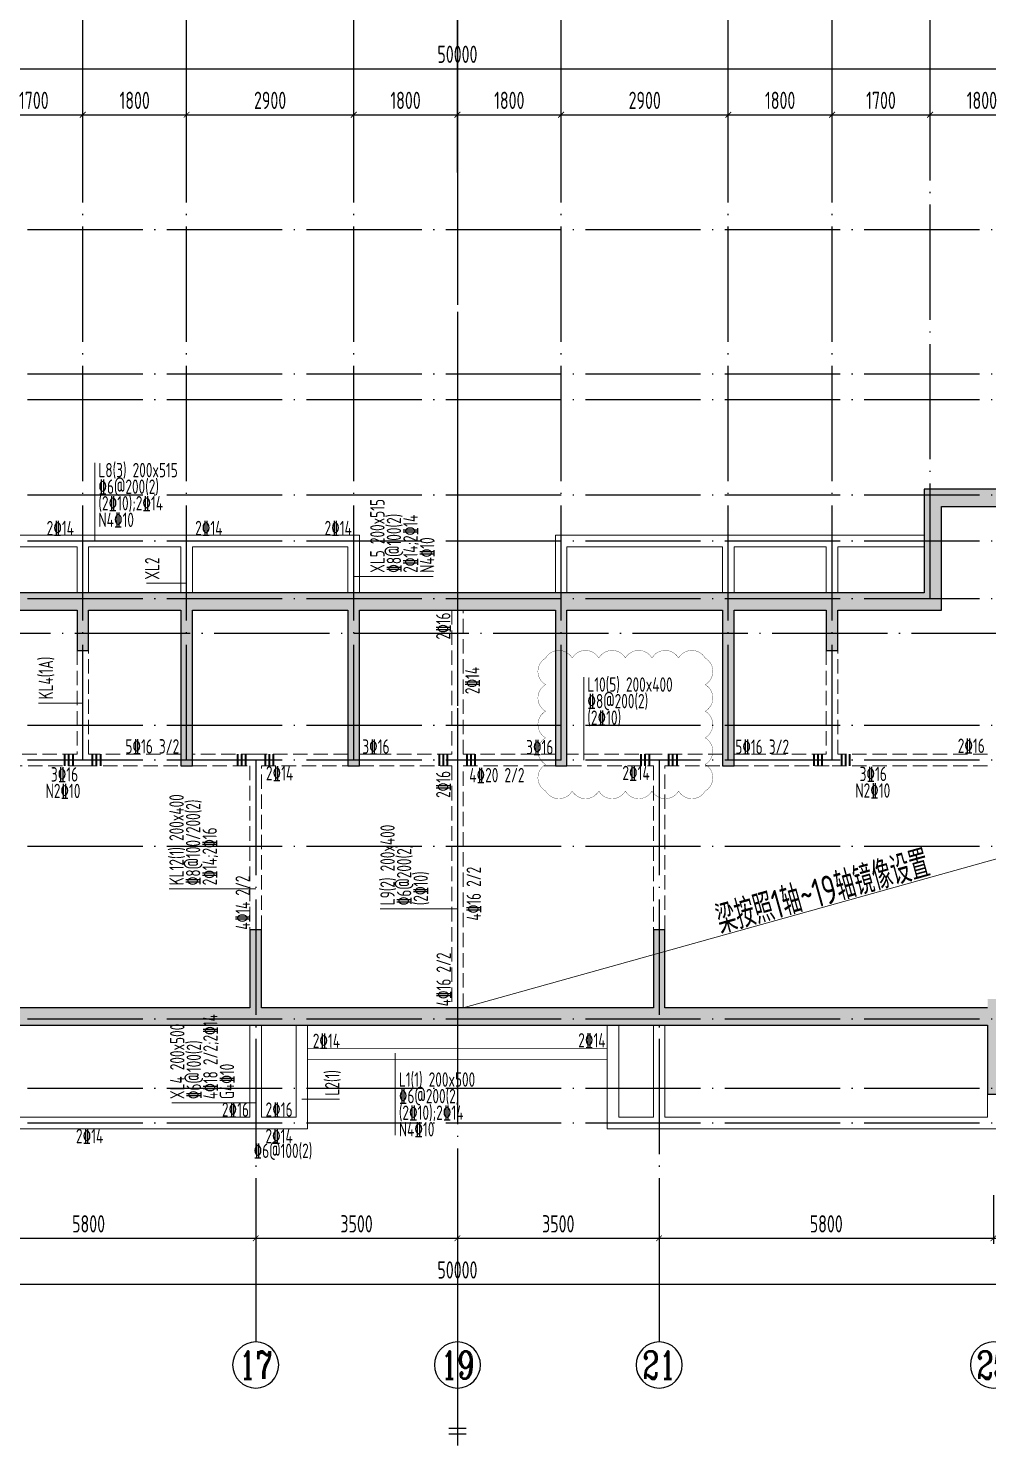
# Model space of a CAD drawing. Extents: x -668857 to 143095, y -247466 to 228182.
# Drawn here: x -80178 to -63533, y 188096 to 212696 of the extents above; entities that cross this region are included whole.
import ezdxf
from ezdxf.enums import TextEntityAlignment as Align

# ---------------------------------------------------------------- set-up
doc = ezdxf.new("R2010")
doc.units = 0
doc.header["$LTSCALE"] = 1000
for name, pattern in [('CENTER', [8, 5, -1, 1, -1]), ('DASH', [0.35, 0.25, -0.1]), ('DOTE', [2.42, 2, -0.2, 0.02, -0.2])]:
    doc.linetypes.add(name, pattern=pattern)
doc.layers.get('0').update_dxf_attribs({"linetype": 'CONTINUOUS'})
doc.layers.get('DEFPOINTS').update_dxf_attribs({"linetype": 'CONTINUOUS'})
for name, color, linetype in [('A-AXIS', 1, 'CONTINUOUS'), ('A-DOTE', 10, 'DOTE'), ('AXIS_NUM', 7, 'CONTINUOUS'), ('S-L主梁线', 4, 'DASH'), ('S-L梁编号', 6, 'CONTINUOUS'), ('S-L梁配筋', 7, 'CONTINUOUS'), ('S-Q墙填充', 252, 'CONTINUOUS'), ('S-Q墙实线', 6, 'CONTINUOUS'), ('S-Y一般标注', 3, 'CONTINUOUS'), ('THIN', 7, 'CONTINUOUS')]:
    doc.layers.add(name, color=color, linetype=linetype)
doc.layers.add('审图修改', color=2, linetype='CONTINUOUS', plot=False)
doc.layers.add('梁附加箍筋', color=1, linetype='CONTINUOUS', lineweight=35)
doc.styles.add('TSSD_Axis', font='complex.shx', dxfattribs={"width": 0.7, "bigfont": 'hztxt.shx'})
doc.styles.add('TSSD_DIMENSION', font='Tssdeng.shx', dxfattribs={"width": 0.7, "bigfont": 'tssdchn.shx'})
doc.styles.add('TSSD_REIN', font='tssdeng.shx', dxfattribs={"width": 0.7, "height": 300, "bigfont": 'tssdchn.shx'})
doc.dimstyles.new('TSSD_100_100', dxfattribs={"dimtxt": 300, "dimasz": 100, "dimexe": 100, "dimexo": 250, "dimgap": 100, "dimtad": 1, "dimdec": 0, "dimzin": 0, "dimdsep": 46, "dimtxsty": 'TSSD_DIMENSION', "dimblk": 'ARCHTICK', "dimcen": 0, "dimdle": 100, "dimclrt": 7, "dimadec": 0, "dimazin": 0, "dimtfac": 1, "dimtdec": 0, "dimtix": 1, "dimtmove": 2, "dimatfit": 3, "dimldrblk": 'ARCHTICK', "dimfxl": 0, "dimtolj": 1, "dimtzin": 0, "dimarcsym": 0})

# ---------------------------------------------------------------- blocks, each defined once
blk = doc.blocks.new('_ArchTick')
at = {"color": 0, "linetype": 'ByBlock', "const_width": 0.15}
blk.add_lwpolyline([(-0.5, -0.5), (0.5, 0.5)], dxfattribs=at)
blk = doc.blocks.new('*D224')
at = {"layer": 'DEFPOINTS', "color": 0}
for p in [(23100, 22100), (21400, 21100), (23100, 21100)]:
    blk.add_point(p, dxfattribs=at)
at = {"layer": 'S-Y一般标注', "color": 0, "lineweight": -2}
for p, q in [((21400, 21350), (21400, 22200)), ((23100, 21350), (23100, 22200)), ((21300, 22100), (23200, 22100))]:
    blk.add_line(p, q, dxfattribs=at)
at = {"layer": 'S-Y一般标注', "color": 0, "lineweight": -2, "xscale": 100, "yscale": 100, "zscale": 100, "rotation": 180}
blk.add_blockref('_ArchTick', (21400, 22100), dxfattribs=at)
at = {"layer": 'S-Y一般标注', "color": 0, "lineweight": -2, "xscale": 100, "yscale": 100, "zscale": 100}
blk.add_blockref('_ArchTick', (23100, 22100), dxfattribs=at)
at = {"layer": 'S-Y一般标注', "color": 7, "insert": (22250, 22350), "char_height": 300, "attachment_point": 5, "style": 'TSSD_DIMENSION'}
blk.add_mtext('\\A1;1700', dxfattribs=at)
blk = doc.blocks.new('*D225')
at = {"layer": 'DEFPOINTS', "color": 0}
for p in [(24900, 22100), (23100, 21100), (24900, 21100)]:
    blk.add_point(p, dxfattribs=at)
at = {"layer": 'S-Y一般标注', "color": 0, "lineweight": -2}
for p, q in [((23100, 21350), (23100, 22200)), ((24900, 21350), (24900, 22200)), ((23000, 22100), (25000, 22100))]:
    blk.add_line(p, q, dxfattribs=at)
at = {"layer": 'S-Y一般标注', "color": 0, "lineweight": -2, "xscale": 100, "yscale": 100, "zscale": 100, "rotation": 180}
blk.add_blockref('_ArchTick', (23100, 22100), dxfattribs=at)
at = {"layer": 'S-Y一般标注', "color": 0, "lineweight": -2, "xscale": 100, "yscale": 100, "zscale": 100}
blk.add_blockref('_ArchTick', (24900, 22100), dxfattribs=at)
at = {"layer": 'S-Y一般标注', "color": 7, "insert": (24000, 22350), "char_height": 300, "attachment_point": 5, "style": 'TSSD_DIMENSION'}
blk.add_mtext('\\A1;1800', dxfattribs=at)
blk = doc.blocks.new('*D226')
at = {"layer": 'DEFPOINTS', "color": 0}
for p in [(27800, 22100), (24900, 21100), (27800, 21100)]:
    blk.add_point(p, dxfattribs=at)
at = {"layer": 'S-Y一般标注', "color": 0, "lineweight": -2}
for p, q in [((24900, 21350), (24900, 22200)), ((27800, 21350), (27800, 22200)), ((24800, 22100), (27900, 22100))]:
    blk.add_line(p, q, dxfattribs=at)
at = {"layer": 'S-Y一般标注', "color": 0, "lineweight": -2, "xscale": 100, "yscale": 100, "zscale": 100, "rotation": 180}
blk.add_blockref('_ArchTick', (24900, 22100), dxfattribs=at)
at = {"layer": 'S-Y一般标注', "color": 0, "lineweight": -2, "xscale": 100, "yscale": 100, "zscale": 100}
blk.add_blockref('_ArchTick', (27800, 22100), dxfattribs=at)
at = {"layer": 'S-Y一般标注', "color": 7, "insert": (26350, 22350), "char_height": 300, "attachment_point": 5, "style": 'TSSD_DIMENSION'}
blk.add_mtext('\\A1;2900', dxfattribs=at)
blk = doc.blocks.new('*D227')
at = {"layer": 'DEFPOINTS', "color": 0}
for p in [(29600, 22100), (27800, 21100), (29600, 21100)]:
    blk.add_point(p, dxfattribs=at)
at = {"layer": 'S-Y一般标注', "color": 0, "lineweight": -2}
for p, q in [((27800, 21350), (27800, 22200)), ((29600, 21350), (29600, 22200)), ((27700, 22100), (29700, 22100))]:
    blk.add_line(p, q, dxfattribs=at)
at = {"layer": 'S-Y一般标注', "color": 0, "lineweight": -2, "xscale": 100, "yscale": 100, "zscale": 100, "rotation": 180}
blk.add_blockref('_ArchTick', (27800, 22100), dxfattribs=at)
at = {"layer": 'S-Y一般标注', "color": 0, "lineweight": -2, "xscale": 100, "yscale": 100, "zscale": 100}
blk.add_blockref('_ArchTick', (29600, 22100), dxfattribs=at)
at = {"layer": 'S-Y一般标注', "color": 7, "insert": (28700, 22350), "char_height": 300, "attachment_point": 5, "style": 'TSSD_DIMENSION'}
blk.add_mtext('\\A1;1800', dxfattribs=at)
blk = doc.blocks.new('*D228')
at = {"layer": 'DEFPOINTS', "color": 0}
for p in [(31400, 22100), (29600, 21100), (31400, 21100)]:
    blk.add_point(p, dxfattribs=at)
at = {"layer": 'S-Y一般标注', "color": 0, "lineweight": -2}
for p, q in [((29600, 21350), (29600, 22200)), ((31400, 21350), (31400, 22200)), ((29500, 22100), (31500, 22100))]:
    blk.add_line(p, q, dxfattribs=at)
at = {"layer": 'S-Y一般标注', "color": 0, "lineweight": -2, "xscale": 100, "yscale": 100, "zscale": 100, "rotation": 180}
blk.add_blockref('_ArchTick', (29600, 22100), dxfattribs=at)
at = {"layer": 'S-Y一般标注', "color": 0, "lineweight": -2, "xscale": 100, "yscale": 100, "zscale": 100}
blk.add_blockref('_ArchTick', (31400, 22100), dxfattribs=at)
at = {"layer": 'S-Y一般标注', "color": 7, "insert": (30500, 22350), "char_height": 300, "attachment_point": 5, "style": 'TSSD_DIMENSION'}
blk.add_mtext('\\A1;1800', dxfattribs=at)
blk = doc.blocks.new('*D229')
at = {"layer": 'DEFPOINTS', "color": 0}
for p in [(34300, 22100), (31400, 21100), (34300, 21100)]:
    blk.add_point(p, dxfattribs=at)
at = {"layer": 'S-Y一般标注', "color": 0, "lineweight": -2}
for p, q in [((31400, 21350), (31400, 22200)), ((34300, 21350), (34300, 22200)), ((31300, 22100), (34400, 22100))]:
    blk.add_line(p, q, dxfattribs=at)
at = {"layer": 'S-Y一般标注', "color": 0, "lineweight": -2, "xscale": 100, "yscale": 100, "zscale": 100, "rotation": 180}
blk.add_blockref('_ArchTick', (31400, 22100), dxfattribs=at)
at = {"layer": 'S-Y一般标注', "color": 0, "lineweight": -2, "xscale": 100, "yscale": 100, "zscale": 100}
blk.add_blockref('_ArchTick', (34300, 22100), dxfattribs=at)
at = {"layer": 'S-Y一般标注', "color": 7, "insert": (32850, 22350), "char_height": 300, "attachment_point": 5, "style": 'TSSD_DIMENSION'}
blk.add_mtext('\\A1;2900', dxfattribs=at)
blk = doc.blocks.new('*D230')
at = {"layer": 'DEFPOINTS', "color": 0}
for p in [(36100, 22100), (34300, 21100), (36100, 21100)]:
    blk.add_point(p, dxfattribs=at)
at = {"layer": 'S-Y一般标注', "color": 0, "lineweight": -2}
for p, q in [((34300, 21350), (34300, 22200)), ((36100, 21350), (36100, 22200)), ((34200, 22100), (36200, 22100))]:
    blk.add_line(p, q, dxfattribs=at)
at = {"layer": 'S-Y一般标注', "color": 0, "lineweight": -2, "xscale": 100, "yscale": 100, "zscale": 100, "rotation": 180}
blk.add_blockref('_ArchTick', (34300, 22100), dxfattribs=at)
at = {"layer": 'S-Y一般标注', "color": 0, "lineweight": -2, "xscale": 100, "yscale": 100, "zscale": 100}
blk.add_blockref('_ArchTick', (36100, 22100), dxfattribs=at)
at = {"layer": 'S-Y一般标注', "color": 7, "insert": (35200, 22350), "char_height": 300, "attachment_point": 5, "style": 'TSSD_DIMENSION'}
blk.add_mtext('\\A1;1800', dxfattribs=at)
blk = doc.blocks.new('*D231')
at = {"layer": 'DEFPOINTS', "color": 0}
for p in [(37800, 22100), (36100, 21100), (37800, 21100)]:
    blk.add_point(p, dxfattribs=at)
at = {"layer": 'S-Y一般标注', "color": 0, "lineweight": -2}
for p, q in [((36100, 21350), (36100, 22200)), ((37800, 21350), (37800, 22200)), ((36000, 22100), (37900, 22100))]:
    blk.add_line(p, q, dxfattribs=at)
at = {"layer": 'S-Y一般标注', "color": 0, "lineweight": -2, "xscale": 100, "yscale": 100, "zscale": 100, "rotation": 180}
blk.add_blockref('_ArchTick', (36100, 22100), dxfattribs=at)
at = {"layer": 'S-Y一般标注', "color": 0, "lineweight": -2, "xscale": 100, "yscale": 100, "zscale": 100}
blk.add_blockref('_ArchTick', (37800, 22100), dxfattribs=at)
at = {"layer": 'S-Y一般标注', "color": 7, "insert": (36950, 22350), "char_height": 300, "attachment_point": 5, "style": 'TSSD_DIMENSION'}
blk.add_mtext('\\A1;1700', dxfattribs=at)
blk = doc.blocks.new('*D239')
at = {"layer": 'DEFPOINTS', "color": 0}
for p in [(54600, 22900), (4600, 21100), (54600, 21100)]:
    blk.add_point(p, dxfattribs=at)
at = {"layer": 'S-Y一般标注', "color": 0, "lineweight": -2}
for p, q in [((4500, 22900), (54700, 22900)), ((4600, 21350), (4600, 23000)), ((54600, 21350), (54600, 23000))]:
    blk.add_line(p, q, dxfattribs=at)
at = {"layer": 'S-Y一般标注', "color": 0, "lineweight": -2, "xscale": 100, "yscale": 100, "zscale": 100, "rotation": 180}
blk.add_blockref('_ArchTick', (4600, 22900), dxfattribs=at)
at = {"layer": 'S-Y一般标注', "color": 0, "lineweight": -2, "xscale": 100, "yscale": 100, "zscale": 100}
blk.add_blockref('_ArchTick', (54600, 22900), dxfattribs=at)
at = {"layer": 'S-Y一般标注', "color": 7, "insert": (29600, 23150), "char_height": 300, "attachment_point": 5, "style": 'TSSD_DIMENSION'}
blk.add_mtext('\\A1;50000', dxfattribs=at)
blk = doc.blocks.new('*D254')
at = {"layer": 'DEFPOINTS', "color": 0}
for p in [(39600, 22100), (37800, 21100), (39600, 21100)]:
    blk.add_point(p, dxfattribs=at)
at = {"layer": 'S-Y一般标注', "color": 0, "lineweight": -2}
for p, q in [((37800, 21350), (37800, 22200)), ((39600, 21350), (39600, 22200)), ((37700, 22100), (39700, 22100))]:
    blk.add_line(p, q, dxfattribs=at)
at = {"layer": 'S-Y一般标注', "color": 0, "lineweight": -2, "xscale": 100, "yscale": 100, "zscale": 100, "rotation": 180}
blk.add_blockref('_ArchTick', (37800, 22100), dxfattribs=at)
at = {"layer": 'S-Y一般标注', "color": 0, "lineweight": -2, "xscale": 100, "yscale": 100, "zscale": 100}
blk.add_blockref('_ArchTick', (39600, 22100), dxfattribs=at)
at = {"layer": 'S-Y一般标注', "color": 7, "insert": (38700, 22350), "char_height": 300, "attachment_point": 5, "style": 'TSSD_DIMENSION'}
blk.add_mtext('\\A1;1800', dxfattribs=at)
blk = doc.blocks.new('*D258')
at = {"layer": 'DEFPOINTS', "color": 0}
for p in [(20300, 3600), (26100, 3600), (26100, 2600)]:
    blk.add_point(p, dxfattribs=at)
at = {"layer": 'S-Y一般标注', "color": 0, "lineweight": -2}
for p, q in [((20300, 3350), (20300, 2500)), ((26100, 3350), (26100, 2500)), ((20200, 2600), (26200, 2600))]:
    blk.add_line(p, q, dxfattribs=at)
at = {"layer": 'S-Y一般标注', "color": 0, "lineweight": -2, "xscale": 100, "yscale": 100, "zscale": 100, "rotation": 180}
blk.add_blockref('_ArchTick', (20300, 2600), dxfattribs=at)
at = {"layer": 'S-Y一般标注', "color": 0, "lineweight": -2, "xscale": 100, "yscale": 100, "zscale": 100}
blk.add_blockref('_ArchTick', (26100, 2600), dxfattribs=at)
at = {"layer": 'S-Y一般标注', "color": 7, "insert": (23200, 2850), "char_height": 300, "attachment_point": 5, "style": 'TSSD_DIMENSION'}
blk.add_mtext('\\A1;5800', dxfattribs=at)
blk = doc.blocks.new('ts_axno')
at = {"color": 0, "linetype": 'ByBlock', "lineweight": -2}
blk.add_circle((0, 0), 0.5, dxfattribs=at)
at = {"color": 0, "linetype": 'ByBlock', "lineweight": -2, "style": 'TSSD_Axis', "width": 0.7}
blk.add_attdef('A', text='', height=0.6, dxfattribs=at).set_placement((0, 0), align=Align.MIDDLE_CENTER)
blk = doc.blocks.new('*D259')
at = {"layer": 'DEFPOINTS', "color": 0}
for p in [(26100, 3600), (29600, 3600), (29600, 2600)]:
    blk.add_point(p, dxfattribs=at)
at = {"layer": 'S-Y一般标注', "color": 0, "lineweight": -2}
for p, q in [((26100, 3350), (26100, 2500)), ((29600, 3350), (29600, 2500)), ((26000, 2600), (29700, 2600))]:
    blk.add_line(p, q, dxfattribs=at)
at = {"layer": 'S-Y一般标注', "color": 0, "lineweight": -2, "xscale": 100, "yscale": 100, "zscale": 100, "rotation": 180}
blk.add_blockref('_ArchTick', (26100, 2600), dxfattribs=at)
at = {"layer": 'S-Y一般标注', "color": 0, "lineweight": -2, "xscale": 100, "yscale": 100, "zscale": 100}
blk.add_blockref('_ArchTick', (29600, 2600), dxfattribs=at)
at = {"layer": 'S-Y一般标注', "color": 7, "insert": (27850, 2850), "char_height": 300, "attachment_point": 5, "style": 'TSSD_DIMENSION'}
blk.add_mtext('\\A1;3500', dxfattribs=at)
blk = doc.blocks.new('*D260')
at = {"layer": 'DEFPOINTS', "color": 0}
for p in [(33100, 3600), (38900, 3600), (38900, 2600)]:
    blk.add_point(p, dxfattribs=at)
at = {"layer": 'S-Y一般标注', "color": 0, "lineweight": -2}
for p, q in [((33100, 3350), (33100, 2500)), ((38900, 3350), (38900, 2500)), ((33000, 2600), (39000, 2600))]:
    blk.add_line(p, q, dxfattribs=at)
at = {"layer": 'S-Y一般标注', "color": 0, "lineweight": -2, "xscale": 100, "yscale": 100, "zscale": 100, "rotation": 180}
blk.add_blockref('_ArchTick', (33100, 2600), dxfattribs=at)
at = {"layer": 'S-Y一般标注', "color": 0, "lineweight": -2, "xscale": 100, "yscale": 100, "zscale": 100}
blk.add_blockref('_ArchTick', (38900, 2600), dxfattribs=at)
at = {"layer": 'S-Y一般标注', "color": 7, "insert": (36000, 2850), "char_height": 300, "attachment_point": 5, "style": 'TSSD_DIMENSION'}
blk.add_mtext('\\A1;5800', dxfattribs=at)
blk = doc.blocks.new('*D264')
at = {"layer": 'DEFPOINTS', "color": 0}
for p in [(4600, 3600), (54600, 3600), (54600, 1800)]:
    blk.add_point(p, dxfattribs=at)
at = {"layer": 'S-Y一般标注', "color": 0, "lineweight": -2}
for p, q in [((4600, 3350), (4600, 1700)), ((54600, 3350), (54600, 1700)), ((4500, 1800), (54700, 1800))]:
    blk.add_line(p, q, dxfattribs=at)
at = {"layer": 'S-Y一般标注', "color": 0, "lineweight": -2, "xscale": 100, "yscale": 100, "zscale": 100, "rotation": 180}
blk.add_blockref('_ArchTick', (4600, 1800), dxfattribs=at)
at = {"layer": 'S-Y一般标注', "color": 0, "lineweight": -2, "xscale": 100, "yscale": 100, "zscale": 100}
blk.add_blockref('_ArchTick', (54600, 1800), dxfattribs=at)
at = {"layer": 'S-Y一般标注', "color": 7, "insert": (29600, 2050), "char_height": 300, "attachment_point": 5, "style": 'TSSD_DIMENSION'}
blk.add_mtext('\\A1;50000', dxfattribs=at)
blk = doc.blocks.new('*D267')
at = {"layer": 'DEFPOINTS', "color": 0}
for p in [(29600, 3600), (33100, 3600), (33100, 2600)]:
    blk.add_point(p, dxfattribs=at)
at = {"layer": 'S-Y一般标注', "color": 0, "lineweight": -2}
for p, q in [((29600, 3350), (29600, 2500)), ((33100, 3350), (33100, 2500)), ((29500, 2600), (33200, 2600))]:
    blk.add_line(p, q, dxfattribs=at)
at = {"layer": 'S-Y一般标注', "color": 0, "lineweight": -2, "xscale": 100, "yscale": 100, "zscale": 100, "rotation": 180}
blk.add_blockref('_ArchTick', (29600, 2600), dxfattribs=at)
at = {"layer": 'S-Y一般标注', "color": 0, "lineweight": -2, "xscale": 100, "yscale": 100, "zscale": 100}
blk.add_blockref('_ArchTick', (33100, 2600), dxfattribs=at)
at = {"layer": 'S-Y一般标注', "color": 7, "insert": (31350, 2850), "char_height": 300, "attachment_point": 5, "style": 'TSSD_DIMENSION'}
blk.add_mtext('\\A1;3500', dxfattribs=at)
blk = doc.blocks.new('20210807.15313460')
at = {"layer": 'S-Q墙填充', "ltscale": 0.5}
h = blk.add_hatch(dxfattribs=at)
h.set_pattern_fill('ARMORED', color=252, scale=30, style=0)
h.set_pattern_definition([(50, (11951.9, 28771.39), (215.17805, -18.82564), [22.5, -247.5]), (355, (11951.9, 28771.4), (-41.6254, 225.65764), [18, -198]), (100.4514, (11969.82, 28769.82), (173.5528, 206.83186), [19.12206, -210.34263]), (46.1842, (11951.9, 28831.4), (320.1723, -49.6557), [33.75, -371.25]), (96.6356, (11978.57, 28827.25), (280.3988, 292.2354), [28.6831, -315.5139]), (351.1842, (11951.9, 28831.4), (280.3986, 292.2356), [27, -297]), (21, (11981.9, 28816.39), (179.07212, -120.78567), [22.5, -247.5]), (326, (11981.9, 28816.4), (72.9946, 217.545), [18, -198]), (71.4514, (11996.82, 28806.32), (252.0668, 96.75915), [19.12206, -210.34263]), (37.5, (11951.89, 28771.39), (3.647957, 99.868156), [0, -195.6, 0, -201, 0, -198.75]), (7.5, (11951.89, 28771.39), (78.92086, 118.32351), [0, -114.6, 0, -191.1, 0, -75.75]), (327.5, (11884.99, 28771.39), (160.14673, -6.76646), [0, -75, 0, -234, 0, -310.5]), (317.5, (11855, 28771.39), (174.95585, 30.0315), [0, -97.5, 0, -155.4, 0, -220.5]), (45, (11951.9, 28771.39), (-106.06602, 106.06602), [])])
h.paths.add_polyline_path([(111116, 66140), (109616, 66140), (109216, 66140), (106316, 66140), (105866, 66140), (104966, 66140), (104516, 66140), (102916, 66140), (102916, 67040), (102916, 67940), (102366, 67940), (100716, 67940), (100116, 67942), (100115, 68190), (96916, 68190), (96916, 67940), (96316, 67940), (94716, 67940), (94116, 67940), (94116, 67040), (94116, 66140), (81316, 66140), (80866, 66140), (79966, 66140), (79516, 66140), (77916, 66140), (77916, 67040), (77916, 67940), (77366, 67940), (75715, 67940), (75116, 67940), (75116, 68190), (71916, 68190), (71916, 67940), (71316, 67940), (69716, 67940), (69116, 67940), (69116, 67040), (69116, 66140), (60916, 66140), (60916, 63240), (60916, 60640), (60916, 58640), (63616, 58640), (70116, 58639), (70116, 57440), (71166, 57440), (73516, 57440), (75866, 57440), (76916, 57440), (76916, 58640), (82516, 58640), (83416, 58640), (86016, 58640), (88616, 58640), (89516, 58640), (95216, 58640), (95216, 57440), (96166, 57440), (98516, 57440), (100866, 57440), (101816, 57440), (101816, 58640), (107516, 58640), (108416, 58640), (111116, 58640)])
h.paths.add_polyline_path([(64616, 58940), (64616, 60290), (64416, 60290), (64416, 58940), (63616, 58940), (61216, 58940), (61216, 60640), (61216, 63140), (61816, 63140), (61816, 63340), (61216, 63340), (61216, 65840), (61516, 65840), (62416, 65840), (62716, 65840), (62716, 65290), (62916, 65290), (62916, 65840), (65616, 65840), (65616, 63140), (65816, 63140), (65816, 65840), (66166, 65840), (67066, 65840), (67416, 65840), (67416, 65140), (67616, 65140), (67616, 65840), (69416, 65840), (69416, 67040), (69416, 67640), (69716, 67640), (71316, 67640), (72016, 67640), (72016, 66540), (72216, 66540), (72216, 67840), (72216, 67890), (74816, 67890), (74816, 67840), (74816, 66540), (75016, 66540), (75016, 67640), (75715, 67640), (77366, 67640), (77616, 67640), (77616, 67040), (77616, 65840), (79416, 65840), (79416, 65140), (79616, 65140), (79616, 65840), (79966, 65840), (80866, 65840), (81216, 65840), (81216, 63140), (81416, 63140), (81416, 65840), (84116, 65840), (84116, 63140), (84316, 63140), (84316, 65840), (84616, 65840), (85616, 65840), (85916, 65840), (85916, 65840), (86116, 65840), (86116, 65840), (86416, 65840), (87416, 65840), (87716, 65840), (87716, 63139), (87916, 63139), (87916, 65840), (90616, 65840), (90616, 63140), (90816, 63140), (90816, 65840), (91166, 65840), (92066, 65840), (92416, 65840), (92416, 65140), (92616, 65140), (92616, 65840), (94416, 65840), (94416, 67040), (94416, 67640), (94716, 67640), (96316, 67640), (97016, 67640), (97016, 66540), (97216, 66540), (97216, 67890), (99816, 67890), (99816, 66540), (100016, 66540), (100016, 67640), (100716, 67640), (102366, 67640), (102616, 67640), (102616, 67040), (102616, 65840), (104416, 65840), (104416, 65140), (104616, 65140), (104616, 65840), (104966, 65840), (105866, 65840), (106216, 65840), (106216, 63140), (106416, 63140), (106416, 65840), (109116, 65840), (109116, 65290), (109316, 65290), (109316, 65840), (109616, 65840), (110516, 65840), (110816, 65840), (110816, 63340), (110216, 63340), (110216, 63140), (110816, 63140), (110816, 60640), (110816, 58940), (108416, 58940), (107616, 58940), (107616, 60290), (107416, 60290), (107416, 58940), (101816, 58940), (101816, 59090), (101516, 59090), (101516, 58740), (101516, 57740), (100866, 57740), (98516, 57740), (96166, 57740), (95516, 57740), (95516, 58740), (95516, 59090), (95216, 59090), (95216, 58940), (89616, 58940), (89616, 60290), (89416, 60290), (89416, 58940), (88616, 58940), (86016, 58940), (83416, 58940), (82616, 58940), (82616, 60290), (82416, 60290), (82416, 58940), (76916, 58939), (76916, 59090), (76616, 59090), (76616, 58739), (76616, 57740), (75866, 57740), (73516, 57740), (71166, 57740), (70416, 57740), (70416, 58739), (70416, 59090), (70116, 59090), (70116, 58939)], flags=16)
at = {"layer": 'S-L主梁线', "linetype": 'ByBlock', "lineweight": 18}
for p, q in [((79516, 67140), (77916, 67140)), ((77916, 66940), (79416, 66940)), ((79416, 66940), (79416, 66140)), ((81316, 67140), (79516, 67140)), ((79616, 66940), (81216, 66940)), ((79616, 66140), (79616, 66940)), ((81216, 66940), (81216, 66140)), ((84316, 67140), (81316, 67140)), ((81416, 66940), (84116, 66940)), ((81416, 66140), (81416, 66940)), ((84116, 66940), (84116, 66140)), ((84316, 66140), (84316, 67140)), ((87716, 67140), (87716, 66140)), ((90716, 67140), (87716, 67140)), ((87916, 66940), (90616, 66940)), ((87916, 66140), (87916, 66940)), ((90616, 66940), (90616, 66140)), ((92516, 67140), (90716, 67140)), ((90816, 66940), (92416, 66940)), ((90816, 66140), (90816, 66940)), ((92416, 66940), (92416, 66140)), ((94116, 67140), (92516, 67140)), ((92616, 66940), (94116, 66940)), ((92616, 66140), (92616, 66940)), ((82416, 58640), (82416, 57040)), ((82616, 57040), (82616, 58640)), ((83216, 58640), (83216, 57040)), ((83416, 56840), (83416, 58640)), ((88616, 58640), (88616, 56840)), ((88816, 57040), (88816, 58640)), ((89416, 58640), (89416, 57040)), ((89616, 57040), (89616, 58640)), ((83416, 58235), (88616, 58240)), ((83416, 58035), (88616, 58040)), ((95216, 57440), (95216, 57040)), ((76616, 56840), (82516, 56840)), ((82416, 57040), (76916, 57040)), ((82516, 56840), (83416, 56840)), ((83216, 57040), (82616, 57040)), ((88616, 56840), (89516, 56840)), ((89416, 57040), (88816, 57040)), ((89516, 56840), (95516, 56840)), ((95216, 57040), (89616, 57040))]:
    blk.add_line(p, q, dxfattribs=at)
at = {"layer": 'S-L主梁线', "linetype": 'DASH', "lineweight": 18}
for p, q in [((85916, 65840), (85916, 63340)), ((86116, 63340), (86116, 65840)), ((79416, 65140), (79416, 63340)), ((79616, 63340), (79616, 65140)), ((92416, 65140), (92416, 63340)), ((92616, 63340), (92616, 65140)), ((79416, 63340), (76816, 63340)), ((81216, 63340), (79616, 63340)), ((82516, 63340), (81416, 63340)), ((84116, 63340), (82516, 63340)), ((85916, 63340), (84316, 63340)), ((87716, 63340), (86116, 63340)), ((89516, 63340), (87916, 63340)), ((90616, 63340), (89516, 63340)), ((92416, 63340), (90816, 63340)), ((95216, 63340), (92616, 63340)), ((76816, 63140), (79516, 63140)), ((79516, 63140), (81216, 63140)), ((81416, 63140), (82416, 63140)), ((82416, 63140), (82416, 60290)), ((82616, 63140), (84116, 63140)), ((82616, 60290), (82616, 63140)), ((84316, 63140), (85916, 63140)), ((85916, 63140), (85916, 58940)), ((86116, 63140), (87716, 63140)), ((86116, 58940), (86116, 63140)), ((87916, 63140), (89416, 63140)), ((89416, 63140), (89416, 60290)), ((89616, 63140), (90616, 63140)), ((89616, 60290), (89616, 63140)), ((90816, 63140), (92516, 63140)), ((92516, 63140), (95216, 63140))]:
    blk.add_line(p, q, dxfattribs=at)
at = {"layer": 'S-Q墙实线'}
for points in [[(96916, 67940), (94116, 67940), (94116, 66140), (81316, 66140), (80866, 66140), (79966, 66140), (79516, 66140), (77916, 66140)], [(76916, 58640), (95216, 58640), (95216, 57440), (101816, 57440)], [(95216, 58940), (89616, 58940), (89616, 60290), (89416, 60290), (89416, 58940), (88716, 58940), (88616, 58940), (86016, 58940), (83416, 58940), (83316, 58940), (82616, 58940), (82616, 60290), (82416, 60290), (82416, 58940), (76916, 58939)], [(77616, 65840), (79416, 65840), (79416, 65140), (79616, 65140), (79616, 65840), (79966, 65840), (80866, 65840), (81216, 65840), (81216, 63140), (81416, 63140), (81416, 65840), (84116, 65840), (84116, 63140), (84316, 63140), (84316, 65840), (87716, 65840), (87716, 63140), (87916, 63140), (87916, 65840), (90616, 65840), (90616, 63140), (90816, 63140), (90816, 65840), (91166, 65840), (92066, 65840), (92416, 65840), (92416, 65140), (92616, 65140), (92616, 65840), (94416, 65840), (94416, 67040), (94416, 67640), (97016, 67640)]]:
    blk.add_lwpolyline(points, dxfattribs=at)
blk = doc.blocks.new('20210726.16350016')
at = {"layer": 'A-AXIS'}
for p, q in [((23100, 21100), (23100, 23900)), ((24900, 21100), (24900, 23900)), ((27800, 21100), (27800, 23900)), ((29600, 21100), (29600, 23900)), ((31400, 21100), (31400, 23900)), ((34300, 21100), (34300, 23900)), ((36100, 21100), (36100, 23900)), ((37800, 21100), (37800, 23900)), ((26100, 3600), (26100, 800)), ((29600, 3600), (29600, 800)), ((33100, 3600), (33100, 800))]:
    blk.add_line(p, q, dxfattribs=at)
at = {"layer": 'A-DOTE'}
for p, q in [((23100, 10900), (23100, 21100)), ((24900, 10900), (24900, 21100)), ((27800, 10900), (27800, 21100)), ((29600, 21100), (29600, 3600)), ((31400, 10900), (31400, 21100)), ((34300, 10900), (34300, 21100)), ((36100, 10900), (36100, 21100)), ((37800, 13700), (37800, 21100)), ((55600, 20100), (3600, 20100)), ((55600, 17600), (3600, 17600)), ((55600, 17150), (3600, 17150)), ((55600, 15500), (3600, 15500)), ((55600, 14700), (3600, 14700)), ((55600, 13700), (3600, 13700)), ((3600, 13100.3), (55600, 13100.3)), ((55600, 11500), (3600, 11500)), ((55600, 10900), (3600, 10900)), ((26100, 10900), (26100, 3600)), ((33100, 10900), (33100, 3600)), ((55600, 9400), (3600, 9400)), ((55600, 6400), (3600, 6400)), ((55600, 5200), (3600, 5200)), ((55600, 4600), (3600, 4600))]:
    blk.add_line(p, q, dxfattribs=at)
at = {"layer": 'A-AXIS'}
ref = blk.add_blockref('ts_axno', (26100, 400), dxfattribs=dict(at, xscale=-800, yscale=800, zscale=800, rotation=180))
ref.add_attrib('10', '17', dxfattribs={"layer": 'AXIS_NUM', "height": 480, "style": 'TSSD_Axis', "width": 0.7}).set_placement((26100, 400), align=Align.MIDDLE_CENTER)
ref = blk.add_blockref('ts_axno', (29600, 400), dxfattribs=dict(at, xscale=-800, yscale=800, zscale=800, rotation=180))
ref.add_attrib('13', '19', dxfattribs={"layer": 'AXIS_NUM', "height": 480, "style": 'TSSD_Axis', "width": 0.7}).set_placement((29600, 400), align=Align.MIDDLE_CENTER)
ref = blk.add_blockref('ts_axno', (33100, 400), dxfattribs=dict(at, xscale=-800, yscale=800, zscale=800, rotation=180))
ref.add_attrib('13', '21', dxfattribs={"layer": 'AXIS_NUM', "height": 480, "style": 'TSSD_Axis', "width": 0.7}).set_placement((33100, 400), align=Align.MIDDLE_CENTER)
ref = blk.add_blockref('ts_axno', (38900, 400.1), dxfattribs=dict(at, xscale=-800, yscale=800, zscale=800, rotation=180))
ref.add_attrib('17', '25', dxfattribs={"layer": 'AXIS_NUM', "height": 480, "style": 'TSSD_Axis', "width": 0.7}).set_placement((38900, 400.1), align=Align.MIDDLE_CENTER)
at = {"layer": 'S-Y一般标注'}
for base, p1, p2, picture, middle in [((54600, 22900), (4600, 21100), (54600, 21100), '*D239', (29600, 23150)), ((23100, 22100), (21400, 21100), (23100, 21100), '*D224', (22250, 22350)), ((24900, 22100), (23100, 21100), (24900, 21100), '*D225', (24000, 22350)), ((27800, 22100), (24900, 21100), (27800, 21100), '*D226', (26350, 22350)), ((29600, 22100), (27800, 21100), (29600, 21100), '*D227', (28700, 22350)), ((31400, 22100), (29600, 21100), (31400, 21100), '*D228', (30500, 22350)), ((34300, 22100), (31400, 21100), (34300, 21100), '*D229', (32850, 22350)), ((36100, 22100), (34300, 21100), (36100, 21100), '*D230', (35200, 22350)), ((37800, 22100), (36100, 21100), (37800, 21100), '*D231', (36950, 22350)), ((39600, 22100), (37800, 21100), (39600, 21100), '*D254', (38700, 22350)), ((54600, 1800), (4600, 3600), (54600, 3600), '*D264', (29600, 2050)), ((26100, 2600), (20300, 3600), (26100, 3600), '*D258', (23200, 2850)), ((29600, 2600), (26100, 3600), (29600, 3600), '*D259', (27850, 2850)), ((33100, 2600), (29600, 3600), (33100, 3600), '*D267', (31350, 2850)), ((38900, 2600.1), (33100, 3600), (38900, 3600.1), '*D260', (36000, 2850.1))]:
    dim = blk.add_linear_dim(base=base, p1=p1, p2=p2, dimstyle='TSSD_100_100', dxfattribs=at)
    dim.commit()
    dim.dimension.update_dxf_attribs({"geometry": picture, "text_midpoint": middle})

msp = doc.modelspace()

# ---------------------------------------------------------------- linework, layer by layer
at = {"layer": 'S-L梁编号', "lineweight": 18}
for p, q in [((-79025.23, 203795.97), (-79025.23, 205153.49)), ((-77433.1, 203064.29), (-78125.69, 203064.29)), ((-74533.1, 203182.65), (-73153.86, 203182.65)), ((-70541.32, 199995.97), (-70541.32, 201431.6)), ((-79233.09, 200985.74), (-79999.64, 200985.74)), ((-76233.1, 197759.42), (-77731.93, 197759.42)), ((-72733.1, 197413.04), (-74070.82, 197413.04)), ((-73812.23, 194910.21), (-73812.23, 193482.21)), ((-75433.1, 194109.64), (-74780.2, 194109.64)), ((-76233.1, 194047.31), (-77690.29, 194047.31))]:
    msp.add_line(p, q, dxfattribs=at)
msp.add_lwpolyline([(-72633.1, 195695.97), (-47933.09, 202595.97)], dxfattribs=at)
at = {"layer": 'THIN', "linetype": 'CENTER'}
msp.add_line((-72733.09, 214898.75), (-72733.09, 188095.82), dxfattribs=at)
at = {"layer": 'THIN'}
for p, q in [((-72583.09, 188395.82), (-72883.09, 188395.82)), ((-72583.09, 188295.82), (-72883.09, 188295.82))]:
    msp.add_line(p, q, dxfattribs=at)
at = {"layer": '审图修改', "const_width": 5}
msp.add_lwpolyline([(-71202.84, 201765.5, -0.57735027), (-70741.43, 201765.5, -0.57735027), (-70280.02, 201765.5, -0.57735027), (-69818.62, 201765.5, -0.57735027), (-69357.21, 201765.5, -0.57735027), (-68895.8, 201765.5, -0.57735027), (-68434.39, 201765.5, -0.57735027), (-68434.39, 201304.09, -0.57735027), (-68434.39, 200842.68, -0.57735027), (-68434.39, 200381.27, -0.57735027), (-68434.39, 199919.86, -0.57735027), (-68434.39, 199458.45, -0.57735027), (-68895.8, 199458.45, -0.57735027), (-69357.21, 199458.45, -0.57735027), (-69818.62, 199458.45, -0.57735027), (-70280.02, 199458.45, -0.57735027), (-70741.43, 199458.45, -0.57735027), (-71202.84, 199458.45, -0.57735027), (-71202.84, 199919.86, -0.57735027), (-71202.84, 200381.27, -0.57735027), (-71202.84, 200842.68, -0.57735027), (-71202.84, 201304.09, -0.57735027), (-71202.84, 201765.5, -0.57735027), (-71202.84, 201765.5, -0.57735027)], format="xyb", dxfattribs=at)
at = {"layer": '梁附加箍筋', "lineweight": 35}
for p, q in [((-79543.09, 199895.97), (-79543.09, 200095.97)), ((-79473.09, 199895.97), (-79473.09, 200095.97)), ((-79403.09, 199895.97), (-79403.09, 200095.97)), ((-79063.09, 199895.97), (-79063.09, 200095.97)), ((-78993.09, 199895.97), (-78993.09, 200095.97)), ((-78923.09, 199895.97), (-78923.09, 200095.97)), ((-76543.1, 199895.97), (-76543.1, 200095.97)), ((-76473.1, 199895.97), (-76473.1, 200095.97)), ((-76403.1, 199895.97), (-76403.1, 200095.97)), ((-76063.1, 199895.97), (-76063.1, 200095.97)), ((-75993.1, 199895.97), (-75993.1, 200095.97)), ((-75923.1, 199895.97), (-75923.1, 200095.97)), ((-73043.1, 199895.97), (-73043.1, 200095.97)), ((-72973.1, 199895.97), (-72973.1, 200095.97)), ((-72903.1, 199895.97), (-72903.1, 200095.97)), ((-72563.1, 199895.97), (-72563.1, 200095.97)), ((-72493.1, 199895.97), (-72493.1, 200095.97)), ((-72423.1, 199895.97), (-72423.1, 200095.97)), ((-69543.08, 199895.97), (-69543.08, 200095.97)), ((-69473.08, 199895.97), (-69473.08, 200095.97)), ((-69403.08, 199895.97), (-69403.08, 200095.97)), ((-69063.08, 199895.97), (-69063.08, 200095.97)), ((-68993.08, 199895.97), (-68993.08, 200095.97)), ((-68923.08, 199895.97), (-68923.08, 200095.97)), ((-66543.09, 199895.97), (-66543.09, 200095.97)), ((-66473.09, 199895.97), (-66473.09, 200095.97)), ((-66403.09, 199895.97), (-66403.09, 200095.97)), ((-66063.09, 199895.97), (-66063.09, 200095.97)), ((-65993.09, 199895.97), (-65993.09, 200095.97)), ((-65923.09, 199895.97), (-65923.09, 200095.97))]:
    msp.add_line(p, q, dxfattribs=at)

# ---------------------------------------------------------------- block references
at = {"layer": 'A-DOTE'}
msp.add_blockref('20210726.16350016', (-102333.09, 189095.92), dxfattribs=at)
at = {"layer": 'S-Q墙填充'}
msp.add_blockref('20210807.15313460', (-158748.73, 136756.4), dxfattribs=at)

# ---------------------------------------------------------------- texts
at = {"layer": 'S-L梁编号', "color": 6, "style": 'TSSD_REIN', "width": 0.7}
for s, p in [('L8(3) 200x515', (-78962.73, 204903.49)), ('L10(5) 200x400', (-70478.82, 201181.6)), ('L1(1) 200x500', (-73749.73, 194325.48))]:
    msp.add_text(s, height=250, dxfattribs=at).set_placement(p)
for s, p in [('XL5 200x515', (-73997.13, 203245.15)), ('XL2', (-77904.54, 203126.79)), ('KL4(1A)', (-79749.64, 201048.24)), ('KL12(1) 200x400', (-77481.93, 197821.92)), ('L9(2) 200x400', (-73820.82, 197475.54)), ('XL4 200x500', (-77469.14, 194109.81)), ('L2(1)', (-74780.2, 194172.14))]:
    msp.add_text(s, height=250, rotation=90, dxfattribs=at).set_placement(p)
at = {"layer": 'S-L梁编号', "lineweight": 18, "style": 'TSSD_REIN', "width": 0.7}
msp.add_text('梁按照1轴~19轴镜像设置', height=500, rotation=15.607817, dxfattribs=at).set_placement((-68158.96, 196963.97))
at = {"layer": 'S-L梁配筋', "color": 7, "style": 'TSSD_REIN', "width": 0.7}
for s, p in [('%%1326@200(2)', (-78962.73, 204615.99)), ('(2%%13210);2%%13214', (-78962.73, 204328.49)), ('N4%%13210', (-78962.73, 204040.99)), ('2%%13214', (-79860.08, 203898.06)), ('2%%13214', (-77283.09, 203898.06)), ('(2%%13210)', (-70478.82, 200606.6)), ('3%%13216', (-74383.1, 200104.91)), ('5%%13216 3/2', (-67912.06, 200101.87)), ('N2%%13210', (-79879.5, 199334.69)), ('N2%%13210', (-65828.39, 199342.02)), ('%%1326@200(2)', (-73749.73, 194037.98)), ('(2%%13210);2%%13214', (-73749.73, 193750.48)), ('N4%%13210', (-73749.73, 193462.98))]:
    msp.add_text(s, height=250, dxfattribs=at).set_placement(p)
for s, p in [('%%1328@100(2)', (-73709.63, 203245.15)), ('2%%13214;2%%13214', (-73422.13, 203245.15)), ('N4%%13210', (-73134.63, 203245.15)), ('%%1328@100/200(2)', (-77194.43, 197821.92)), ('2%%13214;2%%13216', (-76906.93, 197821.92)), ('%%1326@200(2)', (-73533.32, 197475.54)), ('(2%%13210)', (-73245.82, 197475.54)), ('4%%13216 2/2', (-72847.35, 195720.76)), ('4%%13218 2/2;2%%13214', (-76894.14, 194109.81)), ('%%1326@100(2)', (-77181.64, 194109.81)), ('G4%%13210', (-76606.64, 194109.81))]:
    msp.add_text(s, height=250, rotation=90, dxfattribs=at).set_placement(p)
for s, p in [('2%%13214', (-74565.17, 203898.06)), ('5%%13216 3/2', (-77559.84, 200108.16)), ('3%%13216', (-71068.59, 200094.66)), ('2%%13216', (-63583.08, 200118.67)), ('2%%13214', (-74769.78, 194997.57)), ('2%%13214', (-70163.49, 195006.57))]:
    msp.add_text(s, height=250, dxfattribs=at).set_placement(p, align=Align.RIGHT)
for s, p in [('2%%13216', (-72853.81, 202321.91)), ('2%%13214', (-72349.08, 201376.2)), ('2%%13216', (-72853.81, 199573.13)), ('4%%13216 2/2', (-72324.84, 197676.08))]:
    msp.add_text(s, height=250, rotation=90, dxfattribs=at).set_placement(p, align=Align.CENTER)
at = {"layer": 'S-L梁配筋', "color": 1, "style": 'TSSD_REIN', "width": 0.7}
for s, p in [('%%1328@200(2)', (-70478.82, 200894.1)), ('3%%13216', (-79786.03, 199622.19)), ('3%%13216', (-65753.69, 199629.52))]:
    msp.add_text(s, height=250, dxfattribs=at).set_placement(p)
at = {"layer": 'S-L梁配筋', "color": 7, "style": 'TSSD_REIN', "width": 0.7}
for s, p in [('2%%13214', (-75818.52, 199642.31)), ('2%%13214', (-69633.91, 199647.06)), ('%%1326@100(2)', (-75760.5, 193089.58))]:
    msp.add_text(s, height=250, dxfattribs=at).set_placement(p, align=Align.CENTER)
at = {"layer": 'S-L梁配筋', "color": 1, "style": 'TSSD_REIN', "width": 0.7}
for s, p in [('4%%13220 2/2', (-72047.97, 199608.89)), ('2%%13216', (-75827.5, 193804.02)), ('2%%13214', (-79115.05, 193344.06)), ('2%%13214', (-75827.43, 193344.06))]:
    msp.add_text(s, height=250, dxfattribs=at).set_placement(p, align=Align.CENTER)
msp.add_text('4%%13214 2/2', height=250, rotation=90, dxfattribs=at).set_placement((-76333.29, 197051.73))
msp.add_text('2%%13216', height=250, dxfattribs=at).set_placement((-76350.16, 193804.02), align=Align.RIGHT)

doc.saveas('drawing.dxf')
